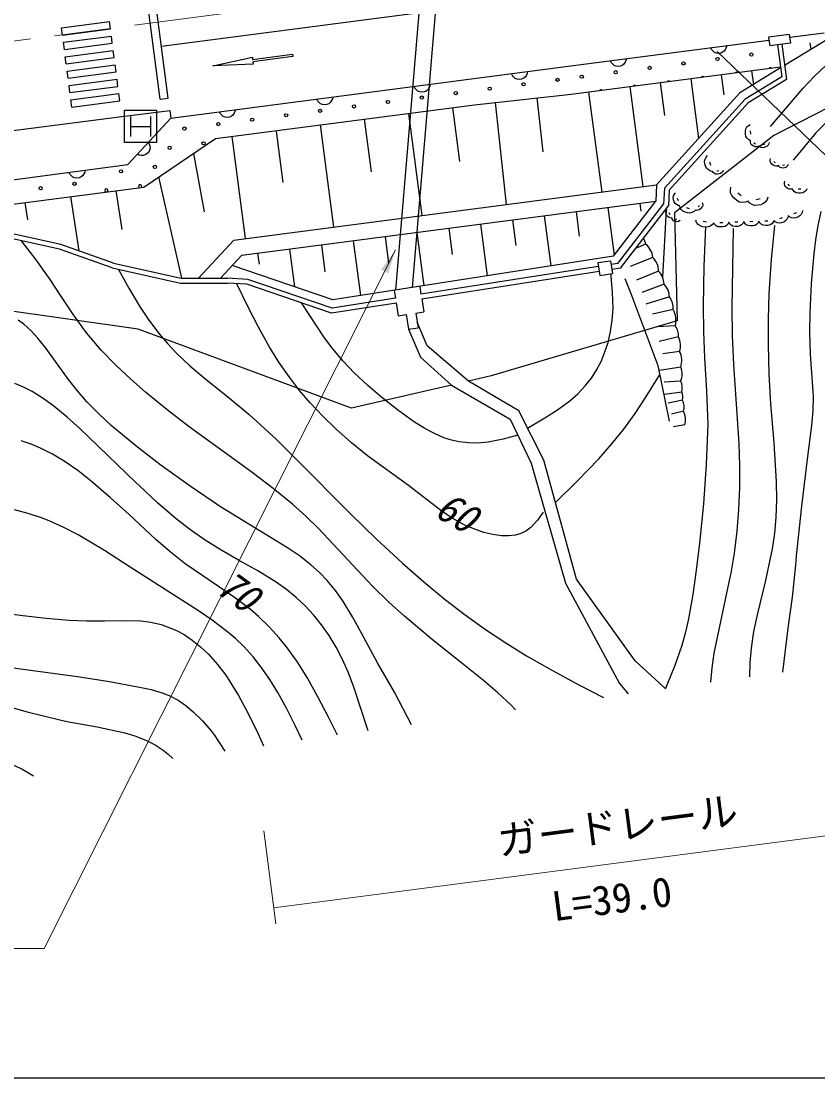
# Model space of a CAD drawing. Units: millimetres, scale not verified. Extents: x 40000 to 680000, y 20000 to 380000.
# Drawn here: x 88790 to 138203, y 205000 to 270496 of the extents above; entities that cross this region are included whole.
import ezdxf
from ezdxf.enums import TextEntityAlignment as Align

# ---------------------------------------------------------------- set-up
doc = ezdxf.new("R2010")
doc.units = ezdxf.units.MM
doc.header["$LTSCALE"] = 1000
doc.linetypes.add('CHAIN', pattern=[18.5, 12, -1.5, 3.5, -1.5])
for name, color, linetype, lineweight in [('M-BGD', 7, 'Continuous', 25), ('M-BMK', 2, 'CHAIN', 13), ('M-BMK-ROW', 30, 'Continuous', 25), ('M-STR-HTXT', 7, 'Continuous', 13), ('M-STR-STRC', 7, 'Continuous', 25), ('M-TTL-BAND', 7, 'Continuous', 25)]:
    doc.layers.add(name, color=color, linetype=linetype, lineweight=lineweight)
doc.layers.add('M-BGD-HTXT', color=7, linetype='Continuous')
doc.styles.add('ＭＳ ゴシック', font='')
doc.styles.get('ＭＳ ゴシック').set_extended_font_data('MS Gothic')

# ---------------------------------------------------------------- blocks, each defined once
blk = doc.blocks.new('BUHIN1')
at = {"color": 7, "linetype": 'Continuous', "lineweight": 25}
blk.add_line((-42, 83), (42, -83), dxfattribs=at)
blk.add_lwpolyline([(210, -417), (98, -418), (-33, -370), (-135, -303), (-218, -191), (-281, -66), (-326, 76), (-320, 205), (-277, 326), (-210, 417)], dxfattribs=at)
blk = doc.blocks.new('BUHIN2')
at = {"color": 7, "linetype": 'Continuous', "lineweight": 25}
blk.add_line((-15, 92), (15, -92), dxfattribs=at)
blk.add_lwpolyline([(77, -461), (-30, -429), (-142, -344), (-219, -250), (-265, -118), (-288, 21), (-289, 170), (-245, 291), (-168, 394), (-77, 461)], dxfattribs=at)
blk = doc.blocks.new('BUHIN46')
at = {"color": 7, "linetype": 'Continuous', "lineweight": 25}
blk.add_lwpolyline([(129, -483), (7, -474), (-102, -441), (-233, -378), (-319, -287), (-383, -182), (-423, -33), (-420, 90), (-390, 212), (-309, 334), (-230, 417), (-129, 483)], dxfattribs=at)
blk = doc.blocks.new('BUHIN48')
at = {"color": 7, "linetype": 'Continuous', "lineweight": 25}
blk.add_lwpolyline([(129, -483), (7, -474), (-102, -441), (-233, -378), (-319, -287), (-383, -182), (-423, -33), (-420, 90), (-390, 212), (-309, 334), (-230, 417), (-129, 483)], dxfattribs=at)
blk = doc.blocks.new('BUHIN242')
at = {"color": 7, "linetype": 'Continuous', "lineweight": 25}
for p, q in [((538, 701), (-701, 538)), ((-81, 620), (81, -620)), ((701, -538), (-538, -701))]:
    blk.add_line(p, q, dxfattribs=at)
blk.add_lwpolyline([(-1122, 861), (861, 1122), (1122, -861), (-861, -1122)], close=True, dxfattribs=at)
blk = doc.blocks.new('filled_arrow')
at = {"color": 0, "linetype": 'Continuous', "lineweight": -2}
blk.add_solid([(7.5, 1.25), (0, 0), (7.5, -1.25)], dxfattribs=at)

msp = doc.modelspace()

# ---------------------------------------------------------------- linework, layer by layer
at = {"layer": 'M-BGD'}
for p, q in [((115736, 298047), (112011, 253823)), ((116736, 297950), (113032, 253982)), ((122719, 267699), (135165, 269323)), ((136431, 269672), (135141, 269504)), ((135141, 269504), (135213, 268959)), ((138648, 269274), (136139, 267743)), ((136431, 269672), (136502, 269127)), ((136454, 269492), (138583, 269769)), ((136502, 269127), (135213, 268959)), ((135699, 269047), (135959, 267048)), ((135967, 269058), (136252, 266875)), ((137704, 269151), (137759, 268731)), ((98076, 264484), (122719, 267699)), ((122908, 265961), (135880, 267654)), ((135889, 267591), (133362, 266049)), ((134090, 267421), (134202, 266562)), ((128428, 266682), (128694, 264645)), ((130315, 266928), (130799, 263222)), ((132203, 267174), (132367, 265919)), ((135959, 267048), (133684, 265660)), ((136252, 266875), (133877, 265426)), ((116903, 265313), (122908, 265961)), ((123971, 266100), (124801, 259903)), ((126540, 266435), (127349, 260236)), ((133362, 266049), (128191, 260346)), ((100840, 263220), (116903, 265313)), ((118185, 265452), (118869, 259129)), ((120780, 265733), (121142, 262388)), ((133684, 265660), (128682, 260143)), ((133877, 265426), (128977, 260021)), ((95037, 264591), (98014, 264963)), ((98014, 264963), (98076, 264484)), ((112812, 264780), (113637, 258446)), ((115550, 265137), (115984, 261803)), ((78180, 262392), (95037, 264591)), ((98076, 264484), (95410, 261600)), ((107334, 264067), (108160, 257732)), ((110073, 264423), (110500, 261146)), ((101857, 263353), (102683, 257017)), ((104600, 263681), (105016, 260489)), ((134010, 263689), (134015, 263487)), ((96395, 260215), (100840, 263220)), ((134231, 262953), (134334, 262887)), ((134793, 262845), (134920, 262890)), ((99480, 262301), (100149, 258677)), ((70230, 258318), (95410, 261600)), ((131483, 261768), (131545, 261571)), ((135462, 261802), (135562, 261715)), ((136005, 261571), (136126, 261587)), ((97316, 260838), (98739, 254564)), ((131933, 261211), (132066, 261228)), ((71797, 257009), (96395, 260215)), ((101984, 256926), (128191, 260346)), ((128191, 260346), (128144, 259331)), ((128682, 260143), (128636, 259150)), ((128977, 260021), (128931, 259042)), ((136337, 260385), (136429, 260293)), ((136975, 260103), (137155, 260101)), ((91845, 259622), (92369, 256251)), ((94668, 259990), (95041, 257587)), ((129481, 259527), (129536, 259369)), ((133239, 259860), (133453, 259687)), ((134371, 259442), (134616, 259493)), ((89022, 259254), (89188, 258188)), ((102472, 255981), (128144, 259331)), ((125182, 258944), (125568, 255984)), ((125527, 255931), (128144, 259331)), ((125801, 255468), (128636, 259150)), ((125966, 255190), (128931, 259042)), ((127156, 259202), (127221, 258709)), ((128790, 258795), (128576, 254617)), ((130029, 258946), (130222, 258893)), ((130775, 258978), (130859, 259073)), ((119257, 258171), (119463, 256597)), ((121232, 258429), (121636, 255331)), ((123207, 258687), (123406, 257163)), ((128967, 258616), (129028, 258510)), ((129354, 258244), (129456, 258217)), ((131079, 258092), (131300, 258062)), ((91260, 256645), (87189, 257540)), ((113333, 257398), (113764, 254099)), ((115308, 257656), (115520, 256031)), ((117283, 257914), (117700, 254715)), ((91178, 256356), (87161, 257239)), ((101984, 256926), (99797, 254561)), ((109384, 256883), (109827, 253483)), ((111358, 257141), (111577, 255466)), ((94430, 255200), (91178, 256356)), ((94513, 255489), (91260, 256645)), ((103459, 256110), (103549, 255426)), ((105434, 256367), (105740, 254026)), ((107409, 256625), (107625, 254967)), ((127518, 256681), (126897, 256400)), ((94513, 255489), (98714, 254564)), ((102472, 255981), (101154, 254556)), ((125527, 255931), (108117, 253215)), ((124549, 255526), (125339, 255649)), ((124549, 255526), (124672, 254735)), ((125339, 255649), (125462, 254859)), ((125801, 255468), (125378, 255402)), ((127967, 255847), (126566, 255292)), ((94430, 255200), (98681, 254264)), ((108117, 253215), (101881, 255342)), ((124587, 255279), (113588, 253563)), ((124633, 254982), (113634, 253266)), ((124672, 254735), (125462, 254859)), ((125966, 255190), (125424, 255106)), ((128321, 255007), (126956, 254435)), ((98681, 254264), (101586, 254255)), ((98714, 254564), (101587, 254555)), ((102790, 254187), (101570, 254255)), ((102848, 254484), (101587, 254555)), ((108045, 252394), (102790, 254187)), ((108072, 252702), (102848, 254484)), ((126237, 254551), (126610, 253605)), ((128662, 254198), (127286, 253683)), ((111930, 253810), (112006, 253323)), ((113510, 254057), (113586, 253572)), ((126610, 253605), (128267, 249156)), ((112053, 253020), (108045, 252394)), ((112007, 253316), (108072, 252702)), ((112052, 253026), (112176, 252229)), ((113632, 253275), (113757, 252476)), ((128996, 253405), (127539, 252946)), ((112176, 252229), (112670, 252306)), ((112670, 252306), (112812, 251400)), ((113263, 252399), (113757, 252476)), ((113263, 252399), (113404, 251493)), ((129226, 252623), (127947, 252330)), ((113964, 250363), (113350, 251842)), ((129356, 251602), (128262, 251550)), ((112812, 251400), (113404, 251493)), ((112812, 251400), (113559, 249661)), ((129551, 250928), (128357, 250639)), ((116526, 248179), (113964, 250363)), ((113559, 249661), (115491, 247940)), ((129623, 250023), (128592, 249871)), ((128267, 249156), (128982, 245709)), ((129700, 249054), (128384, 248848)), ((115491, 247940), (119127, 245825)), ((119651, 246347), (116526, 248179)), ((129694, 248179), (128667, 248114)), ((129758, 247494), (128689, 247360)), ((129804, 247000), (128927, 246816)), ((121213, 243285), (119651, 246347)), ((129868, 246317), (129123, 246130)), ((119127, 245825), (120426, 243092)), ((129948, 245478), (129257, 245346)), ((120426, 243092), (122558, 235664)), ((123230, 235912), (121213, 243285)), ((126871, 230855), (123230, 235912)), ((122558, 235664), (125909, 229442)), ((128361, 229490), (126871, 230855)), ((125909, 229442), (126433, 228792)), ((128756, 229122), (128361, 229490))]:
    msp.add_line(p, q, dxfattribs=at)
for points in [[(139077, 268067), (138723, 267769), (137986, 267081), (137290, 266349), (137277, 266334), (135253, 263955)], [(141949, 267274), (141870, 267199), (139743, 265205), (138902, 264408), (138086, 263574), (136665, 261875)], [(134024, 263084), (133915, 263135), (133809, 263243), (133741, 263355), (133712, 263503), (133709, 263654), (133730, 263813), (133796, 263936), (133894, 264034), (134001, 264092)], [(96681, 262975), (96739, 262867), (96769, 262757), (96786, 262613), (96755, 262491), (96701, 262381), (96596, 262267), (96490, 262205), (96372, 262165), (96225, 262168), (96112, 262190), (96002, 262241)], [(134540, 262756), (134478, 262717), (134387, 262701), (134308, 262704), (134224, 262740), (134146, 262789), (134073, 262854), (134033, 262928), (134017, 263011), (134024, 263084)], [(135173, 262980), (135164, 262900), (135117, 262810), (135061, 262744), (134973, 262695), (134878, 262662), (134773, 262642), (134682, 262658), (134599, 262700), (134540, 262756)], [(131667, 261178), (131546, 261197), (131411, 261274), (131313, 261364), (131243, 261501), (131197, 261649), (131173, 261811), (131203, 261950), (131272, 262074), (131361, 262161)], [(135762, 261540), (135689, 261509), (135589, 261506), (135505, 261523), (135420, 261575), (135345, 261640), (135277, 261722), (135247, 261808), (135243, 261899), (135262, 261977)], [(136368, 261618), (136345, 261548), (136286, 261478), (136223, 261430), (136136, 261403), (136045, 261391), (135947, 261394), (135869, 261426), (135804, 261479), (135762, 261540)], [(132332, 261261), (132306, 261185), (132241, 261108), (132172, 261056), (132076, 261027), (131976, 261014), (131869, 261018), (131784, 261053), (131713, 261111), (131667, 261178)], [(133882, 259339), (133732, 259270), (133525, 259256), (133349, 259284), (133169, 259385), (133008, 259515), (132861, 259679), (132792, 259855), (132777, 260045), (132811, 260208)], [(136614, 260109), (136540, 260083), (136442, 260087), (136360, 260109), (136280, 260165), (136211, 260234), (136150, 260318), (136126, 260405), (136128, 260495), (136152, 260570)], [(137516, 260095), (137467, 259999), (137367, 259908), (137264, 259851), (137131, 259830), (136996, 259832), (136854, 259857), (136746, 259920), (136662, 260011), (136614, 260109)], [(129644, 259052), (129545, 259064), (129434, 259123), (129352, 259195), (129292, 259305), (129251, 259424), (129228, 259556), (129249, 259669), (129302, 259772), (129373, 259844)], [(135105, 259595), (135068, 259450), (134960, 259297), (134839, 259188), (134665, 259120), (134481, 259082), (134282, 259072), (134118, 259124), (133976, 259222), (133882, 259339)], [(129149, 258298), (129076, 258293), (128989, 258320), (128920, 258360), (128862, 258431), (128817, 258510), (128782, 258601), (128782, 258686), (128806, 258766), (128846, 258828)], [(130607, 258787), (130528, 258698), (130395, 258628), (130269, 258595), (130121, 258610), (129976, 258650), (129831, 258716), (129734, 258812), (129669, 258934), (129644, 259052)], [(131027, 259263), (131056, 259193), (131058, 259097), (131042, 259017), (130992, 258936), (130929, 258865), (130851, 258800), (130768, 258772), (130681, 258768), (130607, 258787)], [(129660, 258163), (129619, 258116), (129549, 258078), (129483, 258060), (129404, 258067), (129327, 258087), (129250, 258121), (129198, 258172), (129163, 258235), (129149, 258298)], [(131743, 258004), (131670, 257893), (131533, 257795), (131399, 257740), (131232, 257734), (131066, 257755), (130895, 257806), (130772, 257898), (130681, 258023), (130636, 258150)], [(138394, 258704), (138195, 257828), (138053, 256932), (137952, 256080), (137794, 254243), (137696, 252410), (137680, 251243), (137718, 249850), (137918, 247240), (137896, 246335), (137815, 245430), (137549, 243503), (137178, 240435), (136866, 237356), (136809, 236779), (136600, 234791), (136347, 232875), (136000, 230151)], [(131225, 257757), (131130, 255312), (131088, 252857), (131112, 251238), (131180, 249620), (131305, 247577), (131377, 245524), (131284, 243009), (131102, 240580), (130860, 238146), (130660, 236467), (130452, 234956), (130186, 233458), (129994, 232622), (129763, 231796), (129333, 230563), (128845, 229346), (128754, 229124)], [(132951, 257651), (132861, 252749), (132888, 250983), (132962, 249218), (133300, 244326), (133347, 242958), (133344, 241579), (133286, 240231), (133171, 238887), (133008, 237527), (132785, 236166), (132773, 236107), (131756, 231313), (131629, 230423), (131545, 229518)], [(133977, 229863), (134003, 230742), (134081, 231627), (134240, 232665), (134454, 233693), (134949, 235743), (135394, 237796), (135537, 238764), (135625, 239738), (135661, 240834), (135643, 241932), (135489, 244355), (135292, 246775), (135183, 248620), (135132, 250477), (135136, 252034), (135188, 253590), (135337, 255714), (135538, 257835)], [(119455, 227801), (119174, 228100), (118343, 228884), (117471, 229626), (117363, 229714), (116025, 230795), (114304, 232159), (112556, 233614), (111591, 234492), (110591, 235471), (107240, 239053), (106443, 239821), (105616, 240557), (104429, 241532), (103203, 242461), (103187, 242473), (99206, 245352), (97843, 246399), (96508, 247500), (95585, 248315), (94645, 249188), (93749, 250104), (92844, 251167), (92029, 252299), (91262, 253468), (90588, 254484), (89716, 255692), (88812, 256876)], [(94837, 255110), (95470, 253955), (96141, 252820), (96719, 251955), (97353, 251116), (97871, 250506), (98425, 249917), (99261, 249133), (100139, 248393), (101716, 247129), (102936, 246108), (104115, 245043), (104621, 244560), (105824, 243361), (109229, 239935), (110818, 238400), (112442, 236902), (113757, 235754), (115113, 234637), (116337, 233694), (117592, 232792), (118850, 231959), (120142, 231161), (121746, 230241), (123376, 229366), (124915, 228577)], [(120196, 245277), (121263, 245908), (122052, 246412), (122814, 246970), (123312, 247403), (123774, 247885), (124155, 248373), (124494, 248905), (124753, 249404), (124977, 249931), (125190, 250579), (125348, 251253), (125452, 251956), (125498, 252675), (125475, 253681), (125391, 254696), (125377, 254845)], [(121158, 240055), (120805, 239565), (120418, 239132), (120099, 238887), (119790, 238737), (119454, 238641), (119025, 238591), (118577, 238599), (118036, 238673), (117494, 238804), (116861, 239020), (116266, 239286), (115573, 239671), (114908, 240111), (112811, 241714), (110277, 243552), (109278, 244365), (108304, 245223), (107494, 246008), (106713, 246836), (106054, 247611), (105427, 248425), (104782, 249359), (104177, 250332), (103513, 251518), (102891, 252727), (102162, 254222)], [(119598, 244833), (118684, 244591), (117764, 244408), (117110, 244348), (116531, 244358), (115953, 244428), (115483, 244530), (115014, 244675), (114417, 244928), (113836, 245240), (113134, 245685), (112134, 246407), (111169, 247165), (110294, 247906), (109448, 248691), (108763, 249418), (108122, 250186), (107610, 250865), (106173, 253033)], [(112990, 226883), (111942, 228896), (110891, 230728), (109898, 232560), (109336, 233575), (108732, 234565), (108281, 235208), (107777, 235824), (107285, 236331), (106757, 236801), (106044, 237346), (105302, 237852), (101157, 240399), (99277, 241674), (97401, 243007), (95909, 244173), (94378, 245440), (93605, 246150), (92870, 246899), (92277, 247573), (91723, 248278), (90822, 249551), (90344, 250212), (89831, 250852), (89415, 251302), (88951, 251714), (88602, 251961)], [(121929, 240667), (123289, 242004), (124612, 243376), (125407, 244271), (126160, 245202), (126863, 246174), (127530, 247183), (128387, 248557)], [(110303, 226502), (109425, 229214), (109085, 230099), (108701, 230966), (108319, 231699), (107885, 232415), (107421, 233075), (106914, 233704), (106405, 234254), (105852, 234775), (105249, 235266), (104615, 235716), (103466, 236418), (102280, 237078), (101227, 237676), (100202, 238316), (99305, 238946), (98434, 239629), (97253, 240644), (96106, 241710), (95904, 241903), (92429, 245241), (91640, 245957), (90817, 246639), (90157, 247114), (89465, 247538), (88939, 247808), (88395, 248039)], [(108406, 226232), (107830, 227401), (107196, 228621), (106521, 229821), (105943, 230745), (105316, 231635), (104798, 232281), (104181, 232963), (103520, 233604), (102997, 234054), (102030, 234780), (101026, 235458), (98971, 236862), (98035, 237594), (97137, 238373), (95500, 239908), (94341, 240957), (93138, 241990), (92311, 242635), (91449, 243232), (90741, 243655), (89998, 244028), (89405, 244273), (88786, 244476)], [(106210, 225921), (105790, 226845), (105276, 227879), (104715, 228889), (104219, 229684), (103682, 230453), (103171, 231101), (102613, 231723), (102080, 232237), (101516, 232716), (100640, 233364), (99730, 233979), (95555, 236655), (93958, 237680), (92324, 238656), (91439, 239117), (90520, 239527), (90063, 239702), (89231, 239983), (88380, 240207)], [(85731, 234061), (88900, 233656), (90337, 233484), (91776, 233361), (92870, 233320), (93969, 233328), (95077, 233354), (96198, 233320), (96835, 233236), (97472, 233091), (98375, 232757), (98902, 232475), (99407, 232134), (99921, 231716), (100408, 231251), (100964, 230627), (101478, 229960), (102281, 228707), (102896, 227541), (103465, 226358), (103823, 225582)], [(87526, 230507), (92292, 229884), (94265, 229570), (96121, 229225), (96862, 229063), (97589, 228851), (98062, 228660), (98521, 228417), (99001, 228081), (99456, 227692), (100037, 227124), (100577, 226511), (100772, 226260), (101429, 225242)], [(89554, 223704), (88824, 224126), (88047, 224505), (87177, 224868), (86293, 225191), (85088, 225576), (83874, 225901), (82725, 226147), (81570, 226334), (80822, 226421), (79188, 226543), (77545, 226606), (76184, 226627), (74810, 226651), (73443, 226735), (72110, 226930), (71335, 227120), (70564, 227372), (69875, 227649), (69194, 227974), (68829, 228170)], [(87104, 228258), (89158, 227688), (91275, 227163), (91753, 227068), (93503, 226759), (95231, 226392), (95912, 226182), (96575, 225914), (97094, 225645), (97594, 225316), (97902, 225069), (98206, 224784)]]:
    msp.add_lwpolyline(points, dxfattribs=at)
for centre in [(129870, 267876), (131974, 268151), (134077, 268425), (125663, 267327), (127767, 267602), (119952, 266582), (122056, 266856), (123560, 267053), (115745, 266033), (117849, 266307), (109435, 265209), (111538, 265484), (113642, 265758), (105228, 264660), (107331, 264935), (101021, 264111), (103124, 264386), (98917, 263837), (98003, 262648), (100106, 262923), (97088, 261459), (94985, 261185), (90002, 260139), (92106, 260413)]:
    msp.add_circle(centre, 99.5, dxfattribs=at)
for centre, radius, start, end in [((133163, 267236), 99.5, 46.56424, 148.30509), ((135266, 267511), 99.5, 46.56423, 148.3051), ((128956, 266687), 99.5, 46.56426, 148.30507), ((131059, 266962), 99.5, 46.56425, 148.30508), ((124749, 266138), 99.5, 46.56428, 148.30505), ((126852, 266413), 99.5, 46.56427, 148.30506), ((94070, 259996), 99.5, 311.37589, 243.47581), ((96174, 260270), 99.5, 311.03778, 243.81392), ((126907, 256649), 612, 3.0598, 38.84911), ((126742, 255726), 1232, 5.63701, 50.88854), ((127136, 255002), 1185, 0.22752, 45.46327), ((127465, 254170), 1197, 1.32456, 44.36634), ((127878, 253400), 1118, 0.22936, 45.46958), ((128173, 252738), 1060, 353.76454, 39.00363), ((128025, 251951), 1376, 345.28468, 29.21702), ((128645, 251031), 911, 353.48759, 38.7644), ((128501, 250389), 1180, 341.94076, 27.19094), ((128498, 249445), 1265, 341.95847, 27.18567), ((128648, 248624), 1136, 336.9536, 22.21586), ((128904, 247760), 895, 342.6925, 27.92661), ((129188, 247192), 645, 342.70062, 27.92051), ((129016, 246581), 892, 342.73678, 27.98678), ((128901, 245800), 1096, 342.86969, 28.11)]:
    msp.add_arc(centre, radius, start, end, dxfattribs=at)
at = {"layer": 'M-BMK'}
msp.add_line((77470, 267847), (169670, 279879), dxfattribs=at)
at = {"layer": 'M-BMK-ROW'}
for p, q in [((138821, 265122), (135462, 263409)), ((135462, 263409), (129306, 258606)), ((129306, 258606), (129470, 251924)), ((96043, 251395), (85236, 252952)), ((129470, 251924), (117933, 248503)), ((109270, 246506), (96043, 251395)), ((117933, 248503), (116526, 248179)), ((115491, 247940), (109270, 246506))]:
    msp.add_line(p, q, dxfattribs=at)
at = {"layer": 'M-STR-HTXT'}
for p, q in [((104463, 215540), (144970, 220826)), ((103840, 220314), (104593, 214549))]:
    msp.add_line(p, q, dxfattribs=at)
msp.add_lwpolyline([(112011, 256323), (90229, 213014), (71729, 213014)], dxfattribs=at)
at = {"layer": 'M-STR-STRC'}
for p, q in [((97494, 268946), (127242, 272828)), ((97419, 265659), (96610, 271856)), ((97915, 265723), (97106, 271921)), ((91295, 270078), (94270, 270467)), ((91353, 269632), (91295, 270078)), ((91353, 269632), (94328, 270020)), ((94328, 270020), (94270, 270467)), ((91412, 269186), (94387, 269574)), ((94445, 269128), (94387, 269574)), ((91470, 268740), (91412, 269186)), ((91470, 268740), (94445, 269128)), ((91528, 268293), (94503, 268682)), ((94561, 268235), (94503, 268682)), ((131954, 268622), (171249, 230935)), ((91586, 267847), (91528, 268293)), ((91586, 267847), (94561, 268235)), ((91645, 267401), (94620, 267789)), ((91703, 266955), (91645, 267401)), ((91703, 266955), (94678, 267343)), ((94678, 267343), (94620, 267789)), ((91761, 266509), (94736, 266897)), ((94794, 266451), (94736, 266897)), ((91819, 266062), (91761, 266509)), ((91819, 266062), (94794, 266451)), ((91878, 265616), (94853, 266004)), ((94911, 265558), (94853, 266004)), ((91936, 265170), (91878, 265616)), ((91936, 265170), (94911, 265558)), ((97419, 265659), (97915, 265723))]:
    msp.add_line(p, q, dxfattribs=at)
msp.add_lwpolyline([(105627, 268444), (105647, 268295), (103168, 267972), (103187, 267823), (100679, 267723), (103129, 268269), (103148, 268121)], close=True, dxfattribs=at)
at = {"layer": 'M-TTL-BAND'}
msp.add_line((40000, 205000), (579000, 205000), dxfattribs=at)

# ---------------------------------------------------------------- block references
at = {"layer": 'M-BGD', "rotation": 82.51266}
for name, p in [('BUHIN48', (132054, 268917)), ('BUHIN48', (125831, 268105)), ('BUHIN48', (119700, 267305)), ('BUHIN48', (113660, 266517)), ('BUHIN48', (107621, 265729)), ('BUHIN242', (96194, 263968)), ('BUHIN48', (101582, 264941)), ('BUHIN46', (92262, 261189)), ('BUHIN1', (136804, 258595)), ('BUHIN2', (132211, 258020)), ('BUHIN2', (133145, 258052)), ('BUHIN2', (134080, 258085)), ('BUHIN2', (135015, 258117)), ('BUHIN1', (135922, 258287))]:
    msp.add_blockref(name, p, dxfattribs=at)
at = {"layer": 'M-STR-HTXT', "xscale": 200, "yscale": 200, "rotation": 243.3}
msp.add_blockref('filled_arrow', (112011, 256323), dxfattribs=at)

# ---------------------------------------------------------------- texts
at = {"layer": 'M-BGD-HTXT', "style": 'ＭＳ ゴシック', "oblique": 15, "width": 0.95}
for s, rotation, p in [('60', 330.268, (114041, 239389)), ('70', 324.251, (100440, 234694))]:
    msp.add_text(s, height=1833, rotation=rotation, dxfattribs=at).set_placement(p, align=Align.BOTTOM_LEFT)
at = {"layer": 'M-STR-HTXT', "style": 'ＭＳ ゴシック'}
for s, p in [('ガードレール', (118531, 218227)), ('L=39.0', (121908, 214159))]:
    msp.add_text(s, height=1833, rotation=7.435, dxfattribs=at).set_placement(p, align=Align.BOTTOM_LEFT)

doc.saveas('drawing.dxf')
